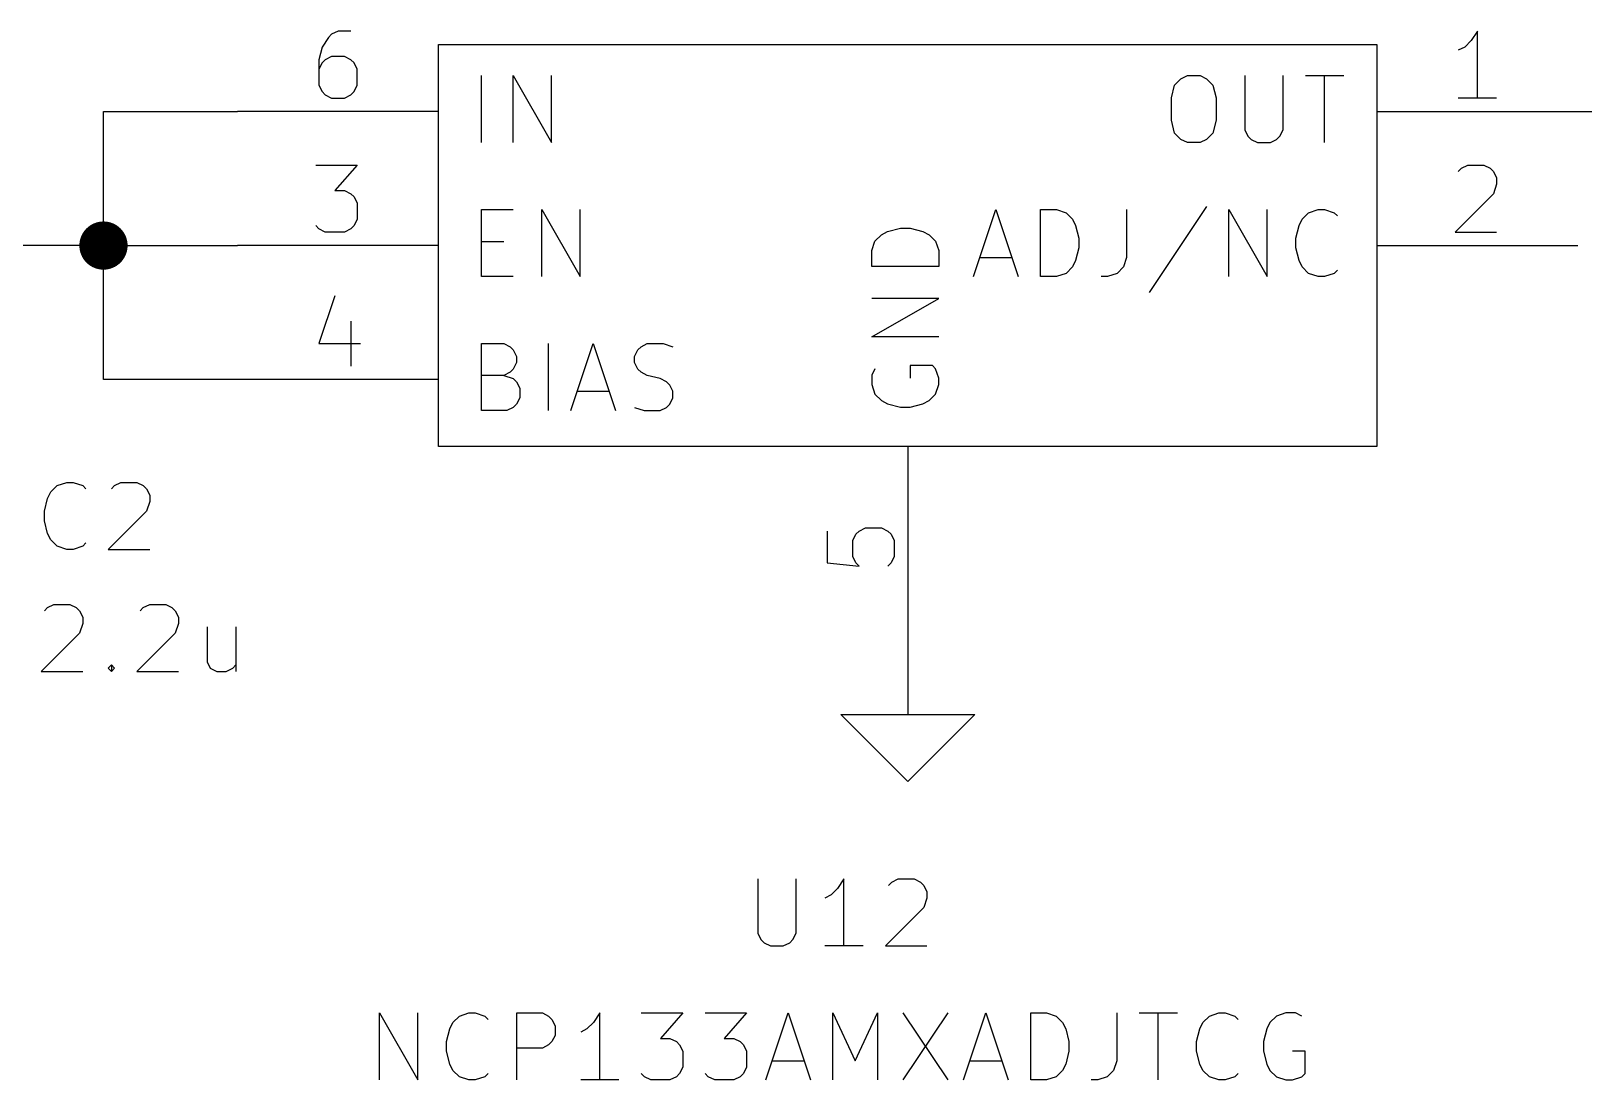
# Model space of a CAD drawing. Extents: x 0.4 to 16.1, y -11.3 to -0.4.
# Drawn here: x 8.746 to 9.904, y -6.423 to -5.64 of the extents above; entities that cross this region are included whole.
import ezdxf

# ---------------------------------------------------------------- set-up
doc = ezdxf.new("R2010")
doc.units = 0
doc.header["$MEASUREMENT"] = 0
for name, color, linetype in [('CYAN2', 4, 'CONTINUOUS'), ('GREEN3', 91, 'CONTINUOUS'), ('LYELLOW', 51, 'CONTINUOUS'), ('RED2', 1, 'CONTINUOUS'), ('RED3', 11, 'CONTINUOUS')]:
    doc.layers.add(name, color=color, linetype=linetype)

msp = doc.modelspace()

# ---------------------------------------------------------------- linework, layer by layer
at = {"layer": 'CYAN2', "linetype": 'CONTINUOUS'}
for p, q in [((9.0819, -5.7231), (9.0819, -5.6731)), ((9.0819, -5.7231), (9.0819, -5.6731)), ((9.1057, -5.7231), (9.1057, -5.6731)), ((9.1057, -5.6731), (9.1343, -5.7231)), ((9.1057, -5.7231), (9.1057, -5.6731)), ((9.1057, -5.6731), (9.1343, -5.7231)), ((9.1343, -5.7231), (9.1343, -5.6731)), ((9.1343, -5.7231), (9.1343, -5.6731)), ((9.599, -5.6803), (9.6038, -5.6755)), ((9.599, -5.6803), (9.6038, -5.6755)), ((9.6038, -5.6755), (9.6086, -5.6731)), ((9.6038, -5.6755), (9.6086, -5.6731)), ((9.6086, -5.6731), (9.6181, -5.6731)), ((9.6086, -5.6731), (9.6181, -5.6731)), ((9.6181, -5.6731), (9.6229, -5.6755)), ((9.6181, -5.6731), (9.6229, -5.6755)), ((9.6229, -5.6755), (9.6276, -5.6803)), ((9.6229, -5.6755), (9.6276, -5.6803)), ((9.6514, -5.6731), (9.6514, -5.7136)), ((9.6514, -5.6731), (9.6514, -5.7136)), ((9.68, -5.7136), (9.68, -5.6731)), ((9.68, -5.7136), (9.68, -5.6731)), ((9.6967, -5.6731), (9.7252, -5.6731)), ((9.6967, -5.6731), (9.7252, -5.6731)), ((9.711, -5.7231), (9.711, -5.6731)), ((9.711, -5.7231), (9.711, -5.6731)), ((9.5967, -5.6898), (9.599, -5.6803)), ((9.5967, -5.6898), (9.599, -5.6803)), ((9.6276, -5.6803), (9.63, -5.6898)), ((9.6276, -5.6803), (9.63, -5.6898)), ((9.5967, -5.7065), (9.5967, -5.6898)), ((9.5967, -5.7065), (9.5967, -5.6898)), ((9.63, -5.6898), (9.63, -5.7065)), ((9.63, -5.6898), (9.63, -5.7065)), ((9.599, -5.716), (9.5967, -5.7065)), ((9.599, -5.716), (9.5967, -5.7065)), ((9.63, -5.7065), (9.6276, -5.716)), ((9.63, -5.7065), (9.6276, -5.716)), ((9.6038, -5.7208), (9.599, -5.716)), ((9.6038, -5.7208), (9.599, -5.716)), ((9.6086, -5.7231), (9.6038, -5.7208)), ((9.6086, -5.7231), (9.6038, -5.7208)), ((9.6229, -5.7208), (9.6181, -5.7231)), ((9.6229, -5.7208), (9.6181, -5.7231)), ((9.6276, -5.716), (9.6229, -5.7208)), ((9.6276, -5.716), (9.6229, -5.7208)), ((9.6514, -5.7136), (9.6538, -5.7184)), ((9.6514, -5.7136), (9.6538, -5.7184)), ((9.6538, -5.7184), (9.6562, -5.7208)), ((9.6538, -5.7184), (9.6562, -5.7208)), ((9.6562, -5.7208), (9.6609, -5.7231)), ((9.6562, -5.7208), (9.6609, -5.7231)), ((9.6705, -5.7231), (9.6752, -5.7208)), ((9.6705, -5.7231), (9.6752, -5.7208)), ((9.6752, -5.7208), (9.6776, -5.7184)), ((9.6752, -5.7208), (9.6776, -5.7184)), ((9.6776, -5.7184), (9.68, -5.7136)), ((9.6776, -5.7184), (9.68, -5.7136)), ((9.6181, -5.7231), (9.6086, -5.7231)), ((9.6181, -5.7231), (9.6086, -5.7231)), ((9.6609, -5.7231), (9.6705, -5.7231)), ((9.6609, -5.7231), (9.6705, -5.7231)), ((9.0819, -5.8231), (9.0819, -5.7731)), ((9.0819, -5.7731), (9.1057, -5.7731)), ((9.0819, -5.8231), (9.0819, -5.7731)), ((9.0819, -5.7731), (9.1057, -5.7731)), ((9.1271, -5.8231), (9.1271, -5.7731)), ((9.1271, -5.7731), (9.1557, -5.8231)), ((9.1271, -5.8231), (9.1271, -5.7731)), ((9.1271, -5.7731), (9.1557, -5.8231)), ((9.1557, -5.8231), (9.1557, -5.7731)), ((9.1557, -5.8231), (9.1557, -5.7731)), ((9.449, -5.8231), (9.4657, -5.7731)), ((9.449, -5.8231), (9.4657, -5.7731)), ((9.4657, -5.7731), (9.4824, -5.8231)), ((9.4657, -5.7731), (9.4824, -5.8231)), ((9.499, -5.8231), (9.499, -5.7731)), ((9.499, -5.7731), (9.5109, -5.7731)), ((9.499, -5.8231), (9.499, -5.7731)), ((9.499, -5.7731), (9.5109, -5.7731)), ((9.5109, -5.7731), (9.5181, -5.7755)), ((9.5109, -5.7731), (9.5181, -5.7755)), ((9.5181, -5.7755), (9.5229, -5.7803)), ((9.5181, -5.7755), (9.5229, -5.7803)), ((9.5229, -5.7803), (9.5252, -5.785)), ((9.5229, -5.7803), (9.5252, -5.785)), ((9.5633, -5.7731), (9.5633, -5.8088)), ((9.5633, -5.7731), (9.5633, -5.8088)), ((9.6229, -5.7708), (9.58, -5.835)), ((9.6229, -5.7708), (9.58, -5.835)), ((9.6395, -5.8231), (9.6395, -5.7731)), ((9.6395, -5.7731), (9.6681, -5.8231)), ((9.6395, -5.8231), (9.6395, -5.7731)), ((9.6395, -5.7731), (9.6681, -5.8231)), ((9.6681, -5.8231), (9.6681, -5.7731)), ((9.6681, -5.8231), (9.6681, -5.7731)), ((9.6919, -5.785), (9.6943, -5.7803)), ((9.6919, -5.785), (9.6943, -5.7803)), ((9.6943, -5.7803), (9.699, -5.7755)), ((9.6943, -5.7803), (9.699, -5.7755)), ((9.699, -5.7755), (9.7062, -5.7731)), ((9.699, -5.7755), (9.7062, -5.7731)), ((9.7062, -5.7731), (9.7109, -5.7731)), ((9.7062, -5.7731), (9.7109, -5.7731)), ((9.7109, -5.7731), (9.7181, -5.7755)), ((9.7109, -5.7731), (9.7181, -5.7755)), ((9.7181, -5.7755), (9.7205, -5.7779)), ((9.7181, -5.7755), (9.7205, -5.7779)), ((9.3755, -5.7967), (9.3803, -5.7919)), ((9.3755, -5.7967), (9.3803, -5.7919)), ((9.3803, -5.7919), (9.385, -5.7895)), ((9.3803, -5.7919), (9.385, -5.7895)), ((9.385, -5.7895), (9.3946, -5.7871)), ((9.385, -5.7895), (9.3946, -5.7871)), ((9.3946, -5.7871), (9.4017, -5.7871)), ((9.3946, -5.7871), (9.4017, -5.7871)), ((9.4017, -5.7871), (9.4112, -5.7895)), ((9.4017, -5.7871), (9.4112, -5.7895)), ((9.4112, -5.7895), (9.416, -5.7919)), ((9.4112, -5.7895), (9.416, -5.7919)), ((9.416, -5.7919), (9.4208, -5.7967)), ((9.416, -5.7919), (9.4208, -5.7967)), ((9.5252, -5.785), (9.5276, -5.7946)), ((9.5252, -5.785), (9.5276, -5.7946)), ((9.6895, -5.7946), (9.6919, -5.785)), ((9.6895, -5.7946), (9.6919, -5.785)), ((9.0819, -5.7969), (9.0986, -5.7969)), ((9.0819, -5.7969), (9.0986, -5.7969)), ((9.3731, -5.8038), (9.3755, -5.7967)), ((9.3731, -5.8038), (9.3755, -5.7967)), ((9.3731, -5.8157), (9.3731, -5.8038)), ((9.3731, -5.8157), (9.3731, -5.8038)), ((9.4208, -5.7967), (9.4231, -5.8038)), ((9.4208, -5.7967), (9.4231, -5.8038)), ((9.4231, -5.8038), (9.4231, -5.8157)), ((9.4231, -5.8038), (9.4231, -5.8157)), ((9.5276, -5.8017), (9.5252, -5.8112)), ((9.5276, -5.8017), (9.5252, -5.8112)), ((9.5276, -5.7946), (9.5276, -5.8017)), ((9.5276, -5.7946), (9.5276, -5.8017)), ((9.6895, -5.8017), (9.6895, -5.7946)), ((9.6895, -5.8017), (9.6895, -5.7946)), ((9.6919, -5.8112), (9.6895, -5.8017)), ((9.6919, -5.8112), (9.6895, -5.8017)), ((9.4538, -5.8088), (9.4776, -5.8088)), ((9.4538, -5.8088), (9.4776, -5.8088)), ((9.5252, -5.8112), (9.5229, -5.816)), ((9.5252, -5.8112), (9.5229, -5.816)), ((9.5633, -5.8088), (9.5609, -5.816)), ((9.5633, -5.8088), (9.5609, -5.816)), ((9.6943, -5.816), (9.6919, -5.8112)), ((9.6943, -5.816), (9.6919, -5.8112)), ((9.1057, -5.8231), (9.0819, -5.8231)), ((9.1057, -5.8231), (9.0819, -5.8231)), ((9.4231, -5.8157), (9.3731, -5.8157)), ((9.4231, -5.8157), (9.3731, -5.8157)), ((9.5109, -5.8231), (9.499, -5.8231)), ((9.5109, -5.8231), (9.499, -5.8231)), ((9.5181, -5.8208), (9.5109, -5.8231)), ((9.5181, -5.8208), (9.5109, -5.8231)), ((9.5229, -5.816), (9.5181, -5.8208)), ((9.5229, -5.816), (9.5181, -5.8208)), ((9.549, -5.8231), (9.5443, -5.8231)), ((9.549, -5.8231), (9.5443, -5.8231)), ((9.5562, -5.8208), (9.549, -5.8231)), ((9.5562, -5.8208), (9.549, -5.8231)), ((9.5609, -5.816), (9.5562, -5.8208)), ((9.5609, -5.816), (9.5562, -5.8208)), ((9.699, -5.8208), (9.6943, -5.816)), ((9.699, -5.8208), (9.6943, -5.816)), ((9.7062, -5.8231), (9.699, -5.8208)), ((9.7062, -5.8231), (9.699, -5.8208)), ((9.7109, -5.8231), (9.7062, -5.8231)), ((9.7109, -5.8231), (9.7062, -5.8231)), ((9.7181, -5.8208), (9.7109, -5.8231)), ((9.7181, -5.8208), (9.7109, -5.8231)), ((9.7205, -5.8184), (9.7181, -5.8208)), ((9.7205, -5.8184), (9.7181, -5.8208)), ((9.3731, -5.8681), (9.4231, -5.8395)), ((9.4231, -5.8395), (9.3731, -5.8395)), ((9.3731, -5.8681), (9.4231, -5.8395)), ((9.4231, -5.8395), (9.3731, -5.8395)), ((9.0819, -5.9231), (9.0819, -5.8731)), ((9.0819, -5.8731), (9.0986, -5.8731)), ((9.0819, -5.9231), (9.0819, -5.8731)), ((9.0819, -5.8731), (9.0986, -5.8731)), ((9.0986, -5.8731), (9.1033, -5.8755)), ((9.0986, -5.8731), (9.1033, -5.8755)), ((9.1319, -5.9231), (9.1319, -5.8731)), ((9.1319, -5.9231), (9.1319, -5.8731)), ((9.1486, -5.9231), (9.1652, -5.8731)), ((9.1486, -5.9231), (9.1652, -5.8731)), ((9.1652, -5.8731), (9.1819, -5.9231)), ((9.1652, -5.8731), (9.1819, -5.9231)), ((9.201, -5.8755), (9.2057, -5.8731)), ((9.201, -5.8755), (9.2057, -5.8731)), ((9.2057, -5.8731), (9.2176, -5.8731)), ((9.2057, -5.8731), (9.2176, -5.8731)), ((9.2176, -5.8731), (9.2248, -5.8755)), ((9.2176, -5.8731), (9.2248, -5.8755)), ((9.4231, -5.8681), (9.3731, -5.8681)), ((9.4231, -5.8681), (9.3731, -5.8681)), ((9.1033, -5.8755), (9.1057, -5.8779)), ((9.1033, -5.8755), (9.1057, -5.8779)), ((9.1057, -5.8779), (9.1081, -5.8827)), ((9.1057, -5.8779), (9.1081, -5.8827)), ((9.1081, -5.8827), (9.1081, -5.8874)), ((9.1081, -5.8827), (9.1081, -5.8874)), ((9.1962, -5.8827), (9.1986, -5.8779)), ((9.1962, -5.8827), (9.1986, -5.8779)), ((9.1962, -5.8874), (9.1962, -5.8827)), ((9.1962, -5.8874), (9.1962, -5.8827)), ((9.1986, -5.8779), (9.201, -5.8755)), ((9.1986, -5.8779), (9.201, -5.8755)), ((9.1033, -5.8946), (9.0986, -5.8969)), ((9.1033, -5.8946), (9.0986, -5.8969)), ((9.1057, -5.8922), (9.1033, -5.8946)), ((9.1057, -5.8922), (9.1033, -5.8946)), ((9.1081, -5.8874), (9.1057, -5.8922)), ((9.1081, -5.8874), (9.1057, -5.8922)), ((9.1986, -5.8922), (9.1962, -5.8874)), ((9.1986, -5.8922), (9.1962, -5.8874)), ((9.201, -5.8946), (9.1986, -5.8922)), ((9.201, -5.8946), (9.1986, -5.8922)), ((9.2057, -5.8969), (9.201, -5.8946)), ((9.2057, -5.8969), (9.201, -5.8946)), ((9.3755, -5.8919), (9.3731, -5.8967)), ((9.3755, -5.8919), (9.3731, -5.8967)), ((9.4184, -5.8895), (9.4017, -5.8895)), ((9.4017, -5.8895), (9.4017, -5.899)), ((9.4184, -5.8895), (9.4017, -5.8895)), ((9.4017, -5.8895), (9.4017, -5.899)), ((9.4208, -5.8919), (9.4184, -5.8895)), ((9.4208, -5.8919), (9.4184, -5.8895)), ((9.4231, -5.899), (9.4208, -5.8919)), ((9.4231, -5.899), (9.4208, -5.8919)), ((9.0986, -5.8969), (9.0819, -5.8969)), ((9.0986, -5.8969), (9.0819, -5.8969)), ((9.0986, -5.8969), (9.1057, -5.8993)), ((9.0986, -5.8969), (9.1057, -5.8993)), ((9.1057, -5.8993), (9.1081, -5.9017)), ((9.1057, -5.8993), (9.1081, -5.9017)), ((9.1081, -5.9017), (9.1105, -5.9065)), ((9.1081, -5.9017), (9.1105, -5.9065)), ((9.1105, -5.9065), (9.1105, -5.9136)), ((9.1105, -5.9065), (9.1105, -5.9136)), ((9.2152, -5.8993), (9.2057, -5.8969)), ((9.2152, -5.8993), (9.2057, -5.8969)), ((9.22, -5.9017), (9.2152, -5.8993)), ((9.22, -5.9017), (9.2152, -5.8993)), ((9.2224, -5.9041), (9.22, -5.9017)), ((9.2224, -5.9041), (9.22, -5.9017)), ((9.2248, -5.9088), (9.2224, -5.9041)), ((9.2248, -5.9088), (9.2224, -5.9041)), ((9.3731, -5.8967), (9.3731, -5.9038)), ((9.3731, -5.8967), (9.3731, -5.9038)), ((9.3731, -5.9038), (9.3755, -5.9109)), ((9.3731, -5.9038), (9.3755, -5.9109)), ((9.4208, -5.9109), (9.4231, -5.9038)), ((9.4208, -5.9109), (9.4231, -5.9038)), ((9.4231, -5.9038), (9.4231, -5.899)), ((9.4231, -5.9038), (9.4231, -5.899)), ((9.1081, -5.9184), (9.1057, -5.9208)), ((9.1081, -5.9184), (9.1057, -5.9208)), ((9.1105, -5.9136), (9.1081, -5.9184)), ((9.1105, -5.9136), (9.1081, -5.9184)), ((9.1533, -5.9088), (9.1771, -5.9088)), ((9.1533, -5.9088), (9.1771, -5.9088)), ((9.22, -5.9208), (9.2224, -5.9184)), ((9.22, -5.9208), (9.2224, -5.9184)), ((9.2224, -5.9184), (9.2248, -5.9136)), ((9.2224, -5.9184), (9.2248, -5.9136)), ((9.2248, -5.9136), (9.2248, -5.9088)), ((9.2248, -5.9136), (9.2248, -5.9088)), ((9.3755, -5.9109), (9.3803, -5.9157)), ((9.3755, -5.9109), (9.3803, -5.9157)), ((9.3803, -5.9157), (9.385, -5.9181)), ((9.3803, -5.9157), (9.385, -5.9181)), ((9.385, -5.9181), (9.3946, -5.9205)), ((9.385, -5.9181), (9.3946, -5.9205)), ((9.4017, -5.9205), (9.4112, -5.9181)), ((9.4017, -5.9205), (9.4112, -5.9181)), ((9.4112, -5.9181), (9.416, -5.9157)), ((9.4112, -5.9181), (9.416, -5.9157)), ((9.416, -5.9157), (9.4208, -5.9109)), ((9.416, -5.9157), (9.4208, -5.9109)), ((9.1009, -5.9231), (9.0819, -5.9231)), ((9.1009, -5.9231), (9.0819, -5.9231)), ((9.1057, -5.9208), (9.1009, -5.9231)), ((9.1057, -5.9208), (9.1009, -5.9231)), ((9.1962, -5.9208), (9.2033, -5.9231)), ((9.1962, -5.9208), (9.2033, -5.9231)), ((9.2033, -5.9231), (9.2152, -5.9231)), ((9.2033, -5.9231), (9.2152, -5.9231)), ((9.2152, -5.9231), (9.22, -5.9208)), ((9.2152, -5.9231), (9.22, -5.9208)), ((9.3946, -5.9205), (9.4017, -5.9205)), ((9.3946, -5.9205), (9.4017, -5.9205)), ((8.7654, -5.9792), (8.7726, -5.9768)), ((8.7654, -5.9792), (8.7726, -5.9768)), ((8.7726, -5.9768), (8.7773, -5.9768)), ((8.7726, -5.9768), (8.7773, -5.9768)), ((8.7773, -5.9768), (8.7845, -5.9792)), ((8.7773, -5.9768), (8.7845, -5.9792)), ((8.8083, -5.9792), (8.813, -5.9768)), ((8.8083, -5.9792), (8.813, -5.9768)), ((8.813, -5.9768), (8.8249, -5.9768)), ((8.813, -5.9768), (8.8249, -5.9768)), ((8.8249, -5.9768), (8.8297, -5.9792)), ((8.8249, -5.9768), (8.8297, -5.9792)), ((8.7559, -5.9982), (8.7583, -5.9887)), ((8.7559, -5.9982), (8.7583, -5.9887)), ((8.7583, -5.9887), (8.7607, -5.9839)), ((8.7583, -5.9887), (8.7607, -5.9839)), ((8.7607, -5.9839), (8.7654, -5.9792)), ((8.7607, -5.9839), (8.7654, -5.9792)), ((8.7845, -5.9792), (8.7869, -5.9816)), ((8.7845, -5.9792), (8.7869, -5.9816)), ((8.8059, -5.9816), (8.8083, -5.9792)), ((8.8059, -5.9816), (8.8083, -5.9792)), ((8.8297, -5.9792), (8.8321, -5.9816)), ((8.8297, -5.9792), (8.8321, -5.9816)), ((8.8321, -5.9816), (8.8345, -5.9863)), ((8.8321, -5.9816), (8.8345, -5.9863)), ((8.8345, -5.9863), (8.8345, -5.9911)), ((8.8345, -5.9863), (8.8345, -5.9911)), ((8.7559, -6.0054), (8.7559, -5.9982)), ((8.7559, -6.0054), (8.7559, -5.9982)), ((8.8321, -5.9982), (8.8035, -6.0268)), ((8.8321, -5.9982), (8.8035, -6.0268)), ((8.8345, -5.9911), (8.8321, -5.9982)), ((8.8345, -5.9911), (8.8321, -5.9982)), ((8.7583, -6.0149), (8.7559, -6.0054)), ((8.7583, -6.0149), (8.7559, -6.0054)), ((8.7607, -6.0197), (8.7583, -6.0149)), ((8.7607, -6.0197), (8.7583, -6.0149)), ((8.7654, -6.0244), (8.7607, -6.0197)), ((8.7654, -6.0244), (8.7607, -6.0197)), ((8.7869, -6.022), (8.7845, -6.0244)), ((8.7869, -6.022), (8.7845, -6.0244)), ((8.7726, -6.0268), (8.7654, -6.0244)), ((8.7726, -6.0268), (8.7654, -6.0244)), ((8.7773, -6.0268), (8.7726, -6.0268)), ((8.7773, -6.0268), (8.7726, -6.0268)), ((8.7845, -6.0244), (8.7773, -6.0268)), ((8.7845, -6.0244), (8.7773, -6.0268)), ((8.8035, -6.0268), (8.8345, -6.0268)), ((8.8035, -6.0268), (8.8345, -6.0268)), ((8.7559, -6.0726), (8.7583, -6.0702)), ((8.7559, -6.0726), (8.7583, -6.0702)), ((8.7583, -6.0702), (8.763, -6.0678)), ((8.7583, -6.0702), (8.763, -6.0678)), ((8.763, -6.0678), (8.7749, -6.0678)), ((8.763, -6.0678), (8.7749, -6.0678)), ((8.7749, -6.0678), (8.7797, -6.0702)), ((8.7749, -6.0678), (8.7797, -6.0702)), ((8.7797, -6.0702), (8.7821, -6.0726)), ((8.7797, -6.0702), (8.7821, -6.0726)), ((8.8273, -6.0726), (8.8297, -6.0702)), ((8.8273, -6.0726), (8.8297, -6.0702)), ((8.8297, -6.0702), (8.8345, -6.0678)), ((8.8297, -6.0702), (8.8345, -6.0678)), ((8.8345, -6.0678), (8.8464, -6.0678)), ((8.8345, -6.0678), (8.8464, -6.0678)), ((8.8464, -6.0678), (8.8511, -6.0702)), ((8.8464, -6.0678), (8.8511, -6.0702)), ((8.8511, -6.0702), (8.8535, -6.0726)), ((8.8511, -6.0702), (8.8535, -6.0726)), ((8.7821, -6.0726), (8.7845, -6.0773)), ((8.7821, -6.0726), (8.7845, -6.0773)), ((8.7845, -6.0773), (8.7845, -6.0821)), ((8.7845, -6.0773), (8.7845, -6.0821)), ((8.8535, -6.0726), (8.8559, -6.0773)), ((8.8535, -6.0726), (8.8559, -6.0773)), ((8.8559, -6.0773), (8.8559, -6.0821)), ((8.8559, -6.0773), (8.8559, -6.0821)), ((8.7821, -6.0892), (8.7535, -6.1178)), ((8.7821, -6.0892), (8.7535, -6.1178)), ((8.7845, -6.0821), (8.7821, -6.0892)), ((8.7845, -6.0821), (8.7821, -6.0892)), ((8.8535, -6.0892), (8.8249, -6.1178)), ((8.8535, -6.0892), (8.8249, -6.1178)), ((8.8559, -6.0821), (8.8535, -6.0892)), ((8.8559, -6.0821), (8.8535, -6.0892)), ((8.8773, -6.0845), (8.8773, -6.1107)), ((8.8773, -6.0845), (8.8773, -6.1107)), ((8.8988, -6.0845), (8.8988, -6.1178)), ((8.8988, -6.0845), (8.8988, -6.1178)), ((8.8035, -6.1154), (8.8059, -6.113)), ((8.8035, -6.1154), (8.8059, -6.113)), ((8.8059, -6.1178), (8.8035, -6.1154)), ((8.8059, -6.1178), (8.8035, -6.1154)), ((8.8059, -6.113), (8.8083, -6.1154)), ((8.8059, -6.113), (8.8059, -6.1178)), ((8.8059, -6.113), (8.8083, -6.1154)), ((8.8059, -6.113), (8.8059, -6.1178)), ((8.8083, -6.1154), (8.8059, -6.1178)), ((8.8083, -6.1154), (8.8059, -6.1178)), ((8.8773, -6.1107), (8.8797, -6.1154)), ((8.8773, -6.1107), (8.8797, -6.1154)), ((8.8797, -6.1154), (8.8845, -6.1178)), ((8.8797, -6.1154), (8.8845, -6.1178)), ((8.8916, -6.1178), (8.8964, -6.1154)), ((8.8916, -6.1178), (8.8964, -6.1154)), ((8.8964, -6.1154), (8.8988, -6.113)), ((8.8964, -6.1154), (8.8988, -6.113)), ((8.7535, -6.1178), (8.7845, -6.1178)), ((8.7535, -6.1178), (8.7845, -6.1178)), ((8.8249, -6.1178), (8.8559, -6.1178)), ((8.8249, -6.1178), (8.8559, -6.1178)), ((8.8845, -6.1178), (8.8916, -6.1178)), ((8.8845, -6.1178), (8.8916, -6.1178)), ((9.2881, -6.2728), (9.2881, -6.3133)), ((9.2881, -6.2728), (9.2881, -6.3133)), ((9.3167, -6.3133), (9.3167, -6.2728)), ((9.3167, -6.3133), (9.3167, -6.2728)), ((9.3524, -6.2728), (9.3476, -6.2799)), ((9.3524, -6.2728), (9.3476, -6.2799)), ((9.3524, -6.3228), (9.3524, -6.2728)), ((9.3524, -6.3228), (9.3524, -6.2728)), ((9.3857, -6.2776), (9.3881, -6.2752)), ((9.3857, -6.2776), (9.3881, -6.2752)), ((9.3881, -6.2752), (9.3929, -6.2728)), ((9.3881, -6.2752), (9.3929, -6.2728)), ((9.3929, -6.2728), (9.4048, -6.2728)), ((9.3929, -6.2728), (9.4048, -6.2728)), ((9.4048, -6.2728), (9.4095, -6.2752)), ((9.4048, -6.2728), (9.4095, -6.2752)), ((9.4095, -6.2752), (9.4119, -6.2776)), ((9.4095, -6.2752), (9.4119, -6.2776)), ((9.4119, -6.2776), (9.4143, -6.2823)), ((9.4119, -6.2776), (9.4143, -6.2823)), ((9.3429, -6.2847), (9.3381, -6.2871)), ((9.3429, -6.2847), (9.3381, -6.2871)), ((9.3476, -6.2799), (9.3429, -6.2847)), ((9.3476, -6.2799), (9.3429, -6.2847)), ((9.4143, -6.2871), (9.4119, -6.2942)), ((9.4143, -6.2871), (9.4119, -6.2942)), ((9.4143, -6.2823), (9.4143, -6.2871)), ((9.4143, -6.2823), (9.4143, -6.2871)), ((9.4119, -6.2942), (9.3833, -6.3228)), ((9.4119, -6.2942), (9.3833, -6.3228)), ((9.2881, -6.3133), (9.2905, -6.318)), ((9.2881, -6.3133), (9.2905, -6.318)), ((9.3143, -6.318), (9.3167, -6.3133)), ((9.3143, -6.318), (9.3167, -6.3133)), ((9.2905, -6.318), (9.2929, -6.3204)), ((9.2905, -6.318), (9.2929, -6.3204)), ((9.2929, -6.3204), (9.2976, -6.3228)), ((9.2929, -6.3204), (9.2976, -6.3228)), ((9.2976, -6.3228), (9.3071, -6.3228)), ((9.2976, -6.3228), (9.3071, -6.3228)), ((9.3071, -6.3228), (9.3119, -6.3204)), ((9.3071, -6.3228), (9.3119, -6.3204)), ((9.3119, -6.3204), (9.3143, -6.318)), ((9.3119, -6.3204), (9.3143, -6.318)), ((9.3667, -6.3228), (9.3381, -6.3228)), ((9.3667, -6.3228), (9.3381, -6.3228)), ((9.3833, -6.3228), (9.4143, -6.3228)), ((9.3833, -6.3228), (9.4143, -6.3228)), ((9.006, -6.4228), (9.006, -6.3728)), ((9.006, -6.3728), (9.0345, -6.4228)), ((9.006, -6.4228), (9.006, -6.3728)), ((9.006, -6.3728), (9.0345, -6.4228)), ((9.0345, -6.4228), (9.0345, -6.3728)), ((9.0345, -6.4228), (9.0345, -6.3728)), ((9.0583, -6.3847), (9.0607, -6.3799)), ((9.0583, -6.3847), (9.0607, -6.3799)), ((9.0607, -6.3799), (9.0655, -6.3752)), ((9.0607, -6.3799), (9.0655, -6.3752)), ((9.0655, -6.3752), (9.0726, -6.3728)), ((9.0655, -6.3752), (9.0726, -6.3728)), ((9.0726, -6.3728), (9.0774, -6.3728)), ((9.0726, -6.3728), (9.0774, -6.3728)), ((9.0774, -6.3728), (9.0845, -6.3752)), ((9.0774, -6.3728), (9.0845, -6.3752)), ((9.0845, -6.3752), (9.0869, -6.3776)), ((9.0845, -6.3752), (9.0869, -6.3776)), ((9.1083, -6.4228), (9.1083, -6.3728)), ((9.1083, -6.3728), (9.1274, -6.3728)), ((9.1083, -6.4228), (9.1083, -6.3728)), ((9.1083, -6.3728), (9.1274, -6.3728)), ((9.1274, -6.3728), (9.1321, -6.3752)), ((9.1274, -6.3728), (9.1321, -6.3752)), ((9.1321, -6.3752), (9.1345, -6.3776)), ((9.1321, -6.3752), (9.1345, -6.3776)), ((9.1345, -6.3776), (9.1369, -6.3823)), ((9.1345, -6.3776), (9.1369, -6.3823)), ((9.1369, -6.3823), (9.1369, -6.3895)), ((9.1369, -6.3823), (9.1369, -6.3895)), ((9.1655, -6.3799), (9.1607, -6.3847)), ((9.1655, -6.3799), (9.1607, -6.3847)), ((9.1702, -6.3728), (9.1655, -6.3799)), ((9.1702, -6.3728), (9.1655, -6.3799)), ((9.1702, -6.4228), (9.1702, -6.3728)), ((9.1702, -6.4228), (9.1702, -6.3728)), ((9.2012, -6.3728), (9.2321, -6.3728)), ((9.2012, -6.3728), (9.2321, -6.3728)), ((9.2321, -6.3728), (9.2155, -6.3919)), ((9.2321, -6.3728), (9.2155, -6.3919)), ((9.2488, -6.3728), (9.2798, -6.3728)), ((9.2488, -6.3728), (9.2798, -6.3728)), ((9.2798, -6.3728), (9.2631, -6.3919)), ((9.2798, -6.3728), (9.2631, -6.3919)), ((9.294, -6.4228), (9.3107, -6.3728)), ((9.294, -6.4228), (9.3107, -6.3728)), ((9.3107, -6.3728), (9.3274, -6.4228)), ((9.3107, -6.3728), (9.3274, -6.4228)), ((9.344, -6.4228), (9.344, -6.3728)), ((9.344, -6.3728), (9.3607, -6.4085)), ((9.344, -6.4228), (9.344, -6.3728)), ((9.344, -6.3728), (9.3607, -6.4085)), ((9.3607, -6.4085), (9.3774, -6.3728)), ((9.3607, -6.4085), (9.3774, -6.3728)), ((9.3774, -6.3728), (9.3774, -6.4228)), ((9.3774, -6.3728), (9.3774, -6.4228)), ((9.3964, -6.3728), (9.4298, -6.4228)), ((9.4298, -6.3728), (9.3964, -6.4228)), ((9.3964, -6.3728), (9.4298, -6.4228)), ((9.4298, -6.3728), (9.3964, -6.4228)), ((9.4417, -6.4228), (9.4583, -6.3728)), ((9.4417, -6.4228), (9.4583, -6.3728)), ((9.4583, -6.3728), (9.475, -6.4228)), ((9.4583, -6.3728), (9.475, -6.4228)), ((9.4917, -6.4228), (9.4917, -6.3728)), ((9.4917, -6.3728), (9.5036, -6.3728)), ((9.4917, -6.4228), (9.4917, -6.3728)), ((9.4917, -6.3728), (9.5036, -6.3728)), ((9.5036, -6.3728), (9.5107, -6.3752)), ((9.5036, -6.3728), (9.5107, -6.3752)), ((9.5107, -6.3752), (9.5155, -6.3799)), ((9.5107, -6.3752), (9.5155, -6.3799)), ((9.5155, -6.3799), (9.5179, -6.3847)), ((9.5155, -6.3799), (9.5179, -6.3847)), ((9.556, -6.3728), (9.556, -6.4085)), ((9.556, -6.3728), (9.556, -6.4085)), ((9.5726, -6.3728), (9.6012, -6.3728)), ((9.5726, -6.3728), (9.6012, -6.3728)), ((9.5869, -6.4228), (9.5869, -6.3728)), ((9.5869, -6.4228), (9.5869, -6.3728)), ((9.6179, -6.3847), (9.6202, -6.3799)), ((9.6179, -6.3847), (9.6202, -6.3799)), ((9.6202, -6.3799), (9.625, -6.3752)), ((9.6202, -6.3799), (9.625, -6.3752)), ((9.625, -6.3752), (9.6321, -6.3728)), ((9.625, -6.3752), (9.6321, -6.3728)), ((9.6321, -6.3728), (9.6369, -6.3728)), ((9.6321, -6.3728), (9.6369, -6.3728)), ((9.6369, -6.3728), (9.644, -6.3752)), ((9.6369, -6.3728), (9.644, -6.3752)), ((9.644, -6.3752), (9.6464, -6.3776)), ((9.644, -6.3752), (9.6464, -6.3776)), ((9.6702, -6.3799), (9.6679, -6.3847)), ((9.6702, -6.3799), (9.6679, -6.3847)), ((9.675, -6.3752), (9.6702, -6.3799)), ((9.675, -6.3752), (9.6702, -6.3799)), ((9.6821, -6.3728), (9.675, -6.3752)), ((9.6821, -6.3728), (9.675, -6.3752)), ((9.6893, -6.3728), (9.6821, -6.3728)), ((9.6893, -6.3728), (9.6821, -6.3728)), ((9.694, -6.3752), (9.6893, -6.3728)), ((9.694, -6.3752), (9.6893, -6.3728)), ((9.056, -6.3942), (9.0583, -6.3847)), ((9.056, -6.3942), (9.0583, -6.3847)), ((9.056, -6.4014), (9.056, -6.3942)), ((9.056, -6.4014), (9.056, -6.3942)), ((9.1345, -6.3942), (9.1321, -6.3966)), ((9.1345, -6.3942), (9.1321, -6.3966)), ((9.1369, -6.3895), (9.1345, -6.3942)), ((9.1369, -6.3895), (9.1345, -6.3942)), ((9.1607, -6.3847), (9.156, -6.3871)), ((9.1607, -6.3847), (9.156, -6.3871)), ((9.2155, -6.3919), (9.2226, -6.3919)), ((9.2155, -6.3919), (9.2226, -6.3919)), ((9.2226, -6.3919), (9.2274, -6.3942)), ((9.2226, -6.3919), (9.2274, -6.3942)), ((9.2274, -6.3942), (9.2298, -6.3966)), ((9.2274, -6.3942), (9.2298, -6.3966)), ((9.2631, -6.3919), (9.2702, -6.3919)), ((9.2631, -6.3919), (9.2702, -6.3919)), ((9.2702, -6.3919), (9.275, -6.3942)), ((9.2702, -6.3919), (9.275, -6.3942)), ((9.275, -6.3942), (9.2774, -6.3966)), ((9.275, -6.3942), (9.2774, -6.3966)), ((9.5179, -6.3847), (9.5202, -6.3942)), ((9.5179, -6.3847), (9.5202, -6.3942)), ((9.5202, -6.3942), (9.5202, -6.4014)), ((9.5202, -6.3942), (9.5202, -6.4014)), ((9.6155, -6.3942), (9.6179, -6.3847)), ((9.6155, -6.3942), (9.6179, -6.3847)), ((9.6155, -6.4014), (9.6155, -6.3942)), ((9.6155, -6.4014), (9.6155, -6.3942)), ((9.6679, -6.3847), (9.6655, -6.3942)), ((9.6679, -6.3847), (9.6655, -6.3942)), ((9.6655, -6.3942), (9.6655, -6.4014)), ((9.6655, -6.3942), (9.6655, -6.4014)), ((9.0583, -6.4109), (9.056, -6.4014)), ((9.0583, -6.4109), (9.056, -6.4014)), ((9.1274, -6.399), (9.1083, -6.399)), ((9.1274, -6.399), (9.1083, -6.399)), ((9.1321, -6.3966), (9.1274, -6.399)), ((9.1321, -6.3966), (9.1274, -6.399)), ((9.2298, -6.3966), (9.2321, -6.4014)), ((9.2298, -6.3966), (9.2321, -6.4014)), ((9.2321, -6.4014), (9.2321, -6.4133)), ((9.2321, -6.4014), (9.2321, -6.4133)), ((9.2774, -6.3966), (9.2798, -6.4014)), ((9.2774, -6.3966), (9.2798, -6.4014)), ((9.2798, -6.4014), (9.2798, -6.4133)), ((9.2798, -6.4014), (9.2798, -6.4133)), ((9.5202, -6.4014), (9.5179, -6.4109)), ((9.5202, -6.4014), (9.5179, -6.4109)), ((9.6179, -6.4109), (9.6155, -6.4014)), ((9.6179, -6.4109), (9.6155, -6.4014)), ((9.6655, -6.4014), (9.6679, -6.4109)), ((9.6655, -6.4014), (9.6679, -6.4109)), ((9.6964, -6.4014), (9.6869, -6.4014)), ((9.6964, -6.4014), (9.6869, -6.4014)), ((9.6964, -6.418), (9.6964, -6.4014)), ((9.6964, -6.418), (9.6964, -6.4014)), ((9.0607, -6.4157), (9.0583, -6.4109)), ((9.0607, -6.4157), (9.0583, -6.4109)), ((9.0655, -6.4204), (9.0607, -6.4157)), ((9.0655, -6.4204), (9.0607, -6.4157)), ((9.2321, -6.4133), (9.2298, -6.418)), ((9.2321, -6.4133), (9.2298, -6.418)), ((9.2798, -6.4133), (9.2774, -6.418)), ((9.2798, -6.4133), (9.2774, -6.418)), ((9.2988, -6.4085), (9.3226, -6.4085)), ((9.2988, -6.4085), (9.3226, -6.4085)), ((9.4464, -6.4085), (9.4702, -6.4085)), ((9.4464, -6.4085), (9.4702, -6.4085)), ((9.5155, -6.4157), (9.5107, -6.4204)), ((9.5155, -6.4157), (9.5107, -6.4204)), ((9.5179, -6.4109), (9.5155, -6.4157)), ((9.5179, -6.4109), (9.5155, -6.4157)), ((9.5536, -6.4157), (9.5488, -6.4204)), ((9.5536, -6.4157), (9.5488, -6.4204)), ((9.556, -6.4085), (9.5536, -6.4157)), ((9.556, -6.4085), (9.5536, -6.4157)), ((9.6202, -6.4157), (9.6179, -6.4109)), ((9.6202, -6.4157), (9.6179, -6.4109)), ((9.625, -6.4204), (9.6202, -6.4157)), ((9.625, -6.4204), (9.6202, -6.4157)), ((9.6679, -6.4109), (9.6702, -6.4157)), ((9.6679, -6.4109), (9.6702, -6.4157)), ((9.6702, -6.4157), (9.675, -6.4204)), ((9.6702, -6.4157), (9.675, -6.4204)), ((9.0726, -6.4228), (9.0655, -6.4204)), ((9.0726, -6.4228), (9.0655, -6.4204)), ((9.0774, -6.4228), (9.0726, -6.4228)), ((9.0774, -6.4228), (9.0726, -6.4228)), ((9.0845, -6.4204), (9.0774, -6.4228)), ((9.0845, -6.4204), (9.0774, -6.4228)), ((9.0869, -6.418), (9.0845, -6.4204)), ((9.0869, -6.418), (9.0845, -6.4204)), ((9.1845, -6.4228), (9.156, -6.4228)), ((9.1845, -6.4228), (9.156, -6.4228)), ((9.2036, -6.4204), (9.2012, -6.418)), ((9.2036, -6.4204), (9.2012, -6.418)), ((9.2083, -6.4228), (9.2036, -6.4204)), ((9.2083, -6.4228), (9.2036, -6.4204)), ((9.2226, -6.4228), (9.2083, -6.4228)), ((9.2226, -6.4228), (9.2083, -6.4228)), ((9.2274, -6.4204), (9.2226, -6.4228)), ((9.2274, -6.4204), (9.2226, -6.4228)), ((9.2298, -6.418), (9.2274, -6.4204)), ((9.2298, -6.418), (9.2274, -6.4204)), ((9.2512, -6.4204), (9.2488, -6.418)), ((9.2512, -6.4204), (9.2488, -6.418)), ((9.256, -6.4228), (9.2512, -6.4204)), ((9.256, -6.4228), (9.2512, -6.4204)), ((9.2702, -6.4228), (9.256, -6.4228)), ((9.2702, -6.4228), (9.256, -6.4228)), ((9.275, -6.4204), (9.2702, -6.4228)), ((9.275, -6.4204), (9.2702, -6.4228)), ((9.2774, -6.418), (9.275, -6.4204)), ((9.2774, -6.418), (9.275, -6.4204)), ((9.5036, -6.4228), (9.4917, -6.4228)), ((9.5036, -6.4228), (9.4917, -6.4228)), ((9.5107, -6.4204), (9.5036, -6.4228)), ((9.5107, -6.4204), (9.5036, -6.4228)), ((9.5417, -6.4228), (9.5369, -6.4228)), ((9.5417, -6.4228), (9.5369, -6.4228)), ((9.5488, -6.4204), (9.5417, -6.4228)), ((9.5488, -6.4204), (9.5417, -6.4228)), ((9.6321, -6.4228), (9.625, -6.4204)), ((9.6321, -6.4228), (9.625, -6.4204)), ((9.6369, -6.4228), (9.6321, -6.4228)), ((9.6369, -6.4228), (9.6321, -6.4228)), ((9.644, -6.4204), (9.6369, -6.4228)), ((9.644, -6.4204), (9.6369, -6.4228)), ((9.6464, -6.418), (9.644, -6.4204)), ((9.6464, -6.418), (9.644, -6.4204)), ((9.675, -6.4204), (9.6821, -6.4228)), ((9.675, -6.4204), (9.6821, -6.4228)), ((9.6821, -6.4228), (9.6869, -6.4228)), ((9.6821, -6.4228), (9.6869, -6.4228)), ((9.6869, -6.4228), (9.694, -6.4204)), ((9.6869, -6.4228), (9.694, -6.4204)), ((9.694, -6.4204), (9.6964, -6.418)), ((9.694, -6.4204), (9.6964, -6.418))]:
    msp.add_line(p, q, dxfattribs=at)
at = {"layer": 'GREEN3', "linetype": 'CONTINUOUS'}
for p, q in [((8.8, -5.7), (8.9, -5.7)), ((8.8, -5.8), (8.8, -5.7)), ((9.9, -5.7), (10.4, -5.7)), ((8.8, -5.8), (8.65, -5.8)), ((8.8, -5.9), (8.8, -5.8)), ((8.8, -5.8), (8.9, -5.8)), ((8.9, -5.9), (8.8, -5.9))]:
    msp.add_line(p, q, dxfattribs=at)
at = {"layer": 'GREEN3', "const_width": 0.018}
msp.add_lwpolyline([(8.791, -5.8, 1), (8.809, -5.8, 1)], format="xyb", close=True, dxfattribs=at)
at = {"layer": 'LYELLOW', "linetype": 'CONTINUOUS'}
for p, q in [((9.05, -5.95), (9.05, -5.65)), ((9.05, -5.65), (9.75, -5.65)), ((9.75, -5.65), (9.75, -5.95)), ((9.75, -5.95), (9.05, -5.95))]:
    msp.add_line(p, q, dxfattribs=at)
at = {"layer": 'RED2', "linetype": 'CONTINUOUS'}
for p, q in [((9.05, -5.95), (9.05, -5.65)), ((9.05, -5.65), (9.75, -5.65)), ((9.75, -5.65), (9.75, -5.95)), ((9.05, -5.7), (8.9, -5.7)), ((9.05, -5.7), (8.9, -5.7)), ((9.75, -5.7), (9.9, -5.7)), ((9.75, -5.7), (9.9, -5.7)), ((9.05, -5.8), (8.9, -5.8)), ((9.05, -5.8), (8.9, -5.8)), ((9.75, -5.8), (9.9, -5.8)), ((9.75, -5.8), (9.9, -5.8)), ((9.05, -5.9), (8.9, -5.9)), ((9.05, -5.9), (8.9, -5.9)), ((9.75, -5.95), (9.05, -5.95)), ((9.4, -5.95), (9.4, -6.1)), ((9.4, -5.95), (9.4, -6.1)), ((9.4, -6.1), (9.4, -6.15)), ((9.4, -6.2), (9.35, -6.15)), ((9.35, -6.15), (9.4, -6.15)), ((9.4, -6.15), (9.45, -6.15)), ((9.45, -6.15), (9.4, -6.2))]:
    msp.add_line(p, q, dxfattribs=at)
at = {"layer": 'RED3', "linetype": 'CONTINUOUS'}
for p, q in [((8.975, -5.6399), (8.9702, -5.6423)), ((8.975, -5.6399), (8.9702, -5.6423)), ((8.9845, -5.6399), (8.975, -5.6399)), ((8.9845, -5.6399), (8.975, -5.6399)), ((9.825, -5.6399), (9.8202, -5.647)), ((9.825, -5.6399), (9.8202, -5.647)), ((9.825, -5.6899), (9.825, -5.6399)), ((9.825, -5.6899), (9.825, -5.6399)), ((8.9631, -5.6518), (8.9607, -5.6613)), ((8.9631, -5.6518), (8.9607, -5.6613)), ((8.9679, -5.6446), (8.9631, -5.6518)), ((8.9679, -5.6446), (8.9631, -5.6518)), ((8.9702, -5.6423), (8.9679, -5.6446)), ((8.9702, -5.6423), (8.9679, -5.6446)), ((9.8155, -5.6518), (9.8107, -5.6542)), ((9.8155, -5.6518), (9.8107, -5.6542)), ((9.8202, -5.647), (9.8155, -5.6518)), ((9.8202, -5.647), (9.8155, -5.6518)), ((8.9607, -5.6613), (8.9607, -5.6804)), ((8.9607, -5.6613), (8.9607, -5.6804)), ((8.9631, -5.6637), (8.9607, -5.6684)), ((8.9631, -5.6637), (8.9607, -5.6684)), ((8.9655, -5.6613), (8.9631, -5.6637)), ((8.9655, -5.6613), (8.9631, -5.6637)), ((8.9702, -5.6589), (8.9655, -5.6613)), ((8.9702, -5.6589), (8.9655, -5.6613)), ((8.9798, -5.6589), (8.9702, -5.6589)), ((8.9798, -5.6589), (8.9702, -5.6589)), ((8.9845, -5.6613), (8.9798, -5.6589)), ((8.9845, -5.6613), (8.9798, -5.6589)), ((8.9869, -5.6637), (8.9845, -5.6613)), ((8.9869, -5.6637), (8.9845, -5.6613)), ((8.9893, -5.6684), (8.9869, -5.6637)), ((8.9893, -5.6684), (8.9869, -5.6637)), ((8.9893, -5.6804), (8.9893, -5.6684)), ((8.9893, -5.6804), (8.9893, -5.6684)), ((8.9607, -5.6804), (8.9631, -5.6851)), ((8.9607, -5.6804), (8.9631, -5.6851)), ((8.9631, -5.6851), (8.9655, -5.6875)), ((8.9631, -5.6851), (8.9655, -5.6875)), ((8.9655, -5.6875), (8.9702, -5.6899)), ((8.9655, -5.6875), (8.9702, -5.6899)), ((8.9798, -5.6899), (8.9845, -5.6875)), ((8.9798, -5.6899), (8.9845, -5.6875)), ((8.9845, -5.6875), (8.9869, -5.6851)), ((8.9845, -5.6875), (8.9869, -5.6851)), ((8.9869, -5.6851), (8.9893, -5.6804)), ((8.9869, -5.6851), (8.9893, -5.6804)), ((8.9702, -5.6899), (8.9798, -5.6899)), ((8.9702, -5.6899), (8.9798, -5.6899)), ((9.8393, -5.6899), (9.8107, -5.6899)), ((9.8393, -5.6899), (9.8107, -5.6899)), ((8.9583, -5.7399), (8.9893, -5.7399)), ((8.9583, -5.7399), (8.9893, -5.7399)), ((8.9893, -5.7399), (8.9726, -5.7589)), ((8.9893, -5.7399), (8.9726, -5.7589)), ((9.8107, -5.7446), (9.8131, -5.7423)), ((9.8107, -5.7446), (9.8131, -5.7423)), ((9.8131, -5.7423), (9.8179, -5.7399)), ((9.8131, -5.7423), (9.8179, -5.7399)), ((9.8179, -5.7399), (9.8298, -5.7399)), ((9.8179, -5.7399), (9.8298, -5.7399)), ((9.8298, -5.7399), (9.8345, -5.7423)), ((9.8298, -5.7399), (9.8345, -5.7423)), ((9.8345, -5.7423), (9.8369, -5.7446)), ((9.8345, -5.7423), (9.8369, -5.7446)), ((9.8369, -5.7446), (9.8393, -5.7494)), ((9.8369, -5.7446), (9.8393, -5.7494)), ((9.8393, -5.7542), (9.8369, -5.7613)), ((9.8393, -5.7542), (9.8369, -5.7613)), ((9.8393, -5.7494), (9.8393, -5.7542)), ((9.8393, -5.7494), (9.8393, -5.7542)), ((8.9726, -5.7589), (8.9798, -5.7589)), ((8.9726, -5.7589), (8.9798, -5.7589)), ((8.9798, -5.7589), (8.9845, -5.7613)), ((8.9798, -5.7589), (8.9845, -5.7613)), ((8.9845, -5.7613), (8.9869, -5.7637)), ((8.9845, -5.7613), (8.9869, -5.7637)), ((8.9869, -5.7637), (8.9893, -5.7684)), ((8.9869, -5.7637), (8.9893, -5.7684)), ((8.9893, -5.7684), (8.9893, -5.7804)), ((8.9893, -5.7684), (8.9893, -5.7804)), ((9.8369, -5.7613), (9.8083, -5.7899)), ((9.8369, -5.7613), (9.8083, -5.7899)), ((8.9893, -5.7804), (8.9869, -5.7851)), ((8.9893, -5.7804), (8.9869, -5.7851)), ((8.9607, -5.7875), (8.9583, -5.7851)), ((8.9607, -5.7875), (8.9583, -5.7851)), ((8.9655, -5.7899), (8.9607, -5.7875)), ((8.9655, -5.7899), (8.9607, -5.7875)), ((8.9798, -5.7899), (8.9655, -5.7899)), ((8.9798, -5.7899), (8.9655, -5.7899)), ((8.9845, -5.7875), (8.9798, -5.7899)), ((8.9845, -5.7875), (8.9798, -5.7899)), ((8.9869, -5.7851), (8.9845, -5.7875)), ((8.9869, -5.7851), (8.9845, -5.7875)), ((9.8083, -5.7899), (9.8393, -5.7899)), ((9.8083, -5.7899), (9.8393, -5.7899)), ((8.9726, -5.8375), (8.9607, -5.8732)), ((8.9726, -5.8375), (8.9607, -5.8732)), ((8.9845, -5.8565), (8.9845, -5.8899)), ((8.9845, -5.8565), (8.9845, -5.8899)), ((8.9607, -5.8732), (8.9917, -5.8732)), ((8.9607, -5.8732), (8.9917, -5.8732)), ((9.3637, -6.0131), (9.3684, -6.0107)), ((9.3637, -6.0131), (9.3684, -6.0107)), ((9.3684, -6.0107), (9.3804, -6.0107)), ((9.3684, -6.0107), (9.3804, -6.0107)), ((9.3804, -6.0107), (9.3851, -6.0131)), ((9.3804, -6.0107), (9.3851, -6.0131)), ((9.3399, -6.0131), (9.3399, -6.0369)), ((9.3399, -6.0131), (9.3399, -6.0369)), ((9.3589, -6.0202), (9.3613, -6.0155)), ((9.3589, -6.0202), (9.3613, -6.0155)), ((9.3589, -6.0321), (9.3589, -6.0202)), ((9.3589, -6.0321), (9.3589, -6.0202)), ((9.3613, -6.0155), (9.3637, -6.0131)), ((9.3613, -6.0155), (9.3637, -6.0131)), ((9.3851, -6.0131), (9.3875, -6.0155)), ((9.3851, -6.0131), (9.3875, -6.0155)), ((9.3875, -6.0155), (9.3899, -6.0202)), ((9.3875, -6.0155), (9.3899, -6.0202)), ((9.3899, -6.0202), (9.3899, -6.0321)), ((9.3899, -6.0202), (9.3899, -6.0321)), ((9.3613, -6.0369), (9.3589, -6.0321)), ((9.3613, -6.0369), (9.3589, -6.0321)), ((9.3899, -6.0321), (9.3875, -6.0369)), ((9.3899, -6.0321), (9.3875, -6.0369)), ((9.3399, -6.0369), (9.3637, -6.0393)), ((9.3399, -6.0369), (9.3637, -6.0393)), ((9.3637, -6.0393), (9.3613, -6.0369)), ((9.3637, -6.0393), (9.3613, -6.0369)), ((9.3875, -6.0369), (9.3851, -6.0393)), ((9.3875, -6.0369), (9.3851, -6.0393))]:
    msp.add_line(p, q, dxfattribs=at)

doc.saveas('drawing.dxf')
